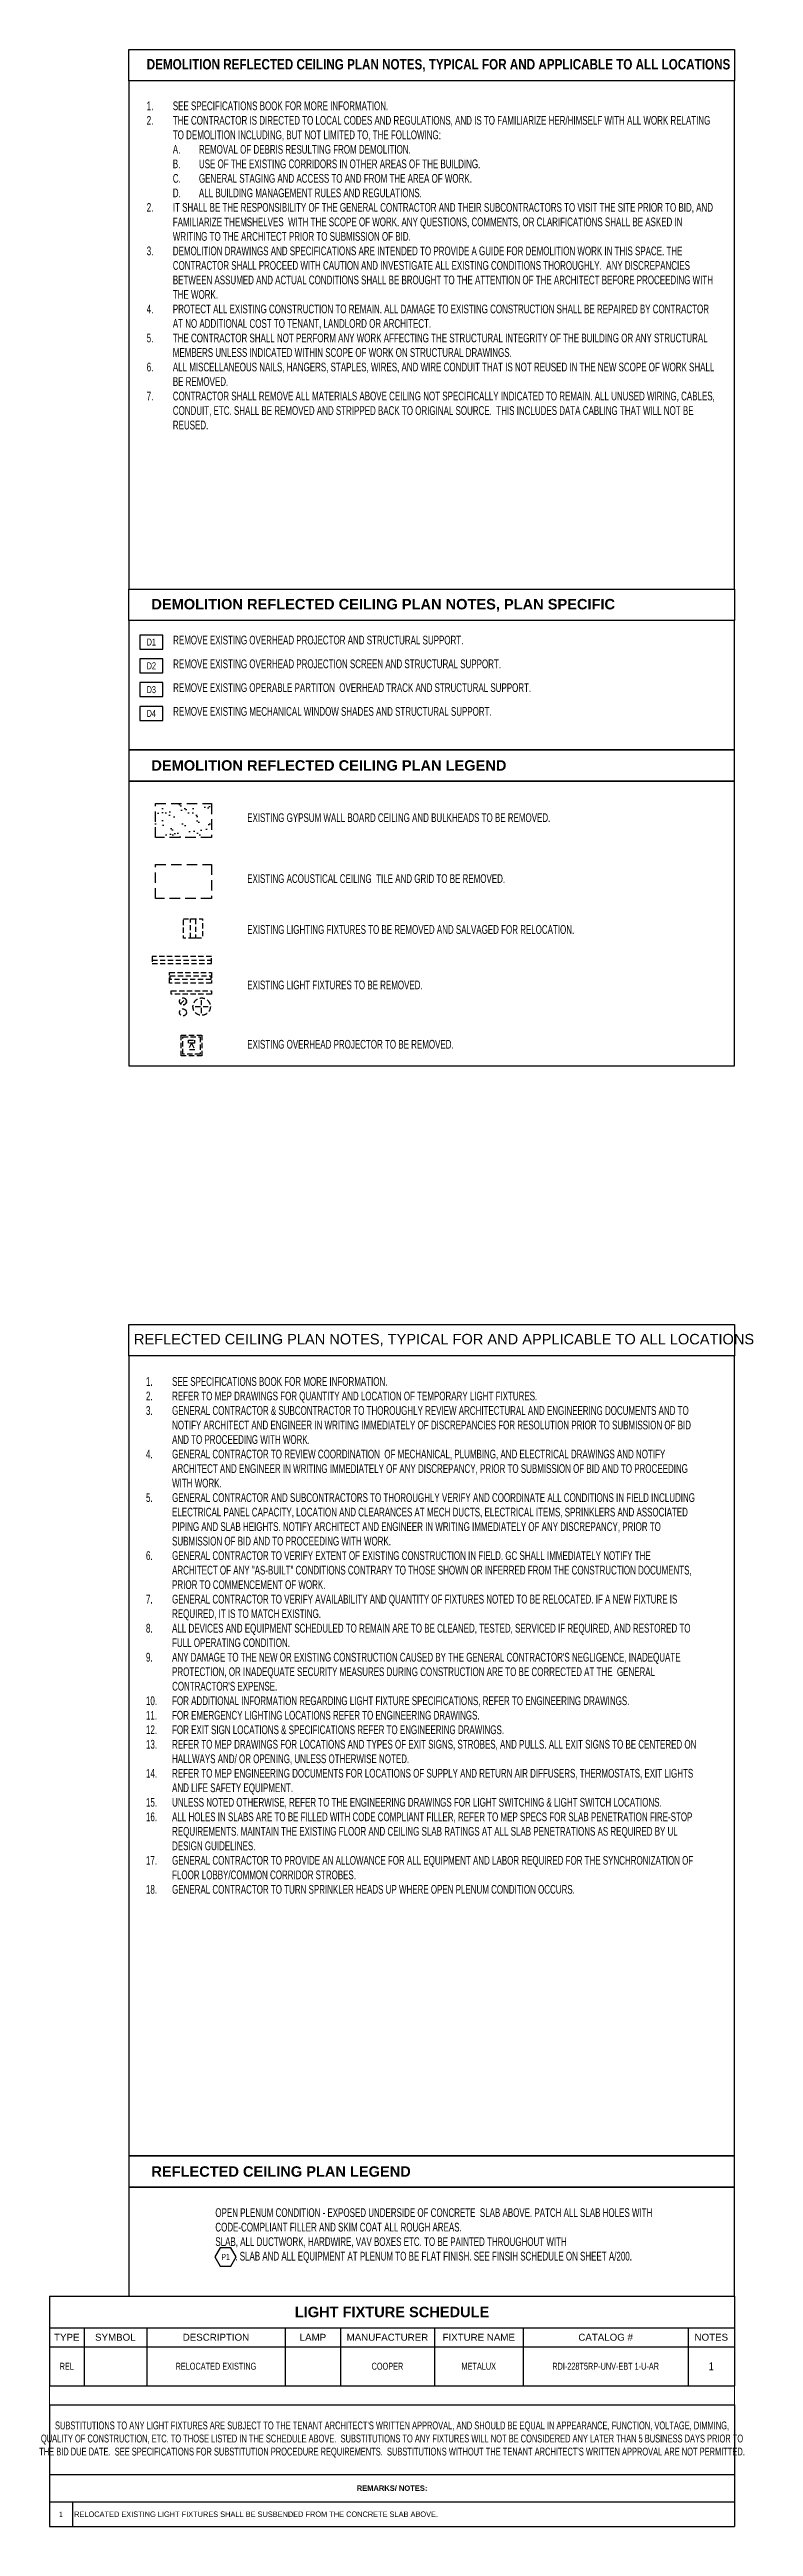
# Model space of a CAD drawing. Header units: inches. Extents: x -187 to 5780, y -1982 to 1065.
# Drawn here: x 4971 to 5780, y -1982 to 864 of the extents above; entities that cross this region are included whole.
import ezdxf
from ezdxf.enums import TextEntityAlignment as Align

# ---------------------------------------------------------------- set-up
doc = ezdxf.new("R2010")
doc.units = ezdxf.units.IN
doc.header["$LTSCALE"] = 96
doc.header["$MEASUREMENT"] = 0
doc.linetypes.add('HIDDEN2', pattern=[0.1875, 0.125, -0.0625])
doc.linetypes.add('HIDDEN4', pattern=[0.09375, 0.0625, -0.03125])
for name, color, linetype in [('A-Anno-Clng', 7, 'Continuous'), ('A-Anno-Demo', 7, 'Continuous'), ('A-Anno-FinF', 7, 'Continuous'), ('A-Anno-Flor', 7, 'Continuous'), ('A-Anno-PwrS', 7, 'Continuous'), ('A-Clng-Demo', 7, 'HIDDEN4'), ('A-Lite-Demo', 4, 'HIDDEN4'), ('Legend 300$0$A-Anno-PwrS', 7, 'Continuous')]:
    doc.layers.add(name, color=color, linetype=linetype)
doc.styles.add('OTJ_Title1', font='arialbd.ttf')
doc.styles.get("Standard").update_dxf_attribs({"font": 'ARIALN.TTF'})
doc.styles.add('XFINE_0', font='ARIALN.TTF', dxfattribs={"width": 0.8})
doc.styles.add('XFINE_1-8', font='ARIALN.TTF', dxfattribs={"width": 0.8, "height": 10})

# ---------------------------------------------------------------- blocks, each defined once
blk = doc.blocks.new('*T64')
at = {"color": 0, "linetype": 'ByBlock', "lineweight": -2, "transparency": 16777216}
for p, q in [((0, 0), (786.9, 0)), ((0, 0), (0, -103)), ((786.9, 0), (786.9, -103)), ((0, -36.3), (786.9, -36.3)), ((39.6, -36.3), (39.6, -103)), ((111.6, -36.3), (111.6, -103)), ((270.9, -36.3), (270.9, -103)), ((334.3, -36.3), (334.3, -103)), ((442.1, -36.3), (442.1, -103)), ((544.1, -36.3), (544.1, -103)), ((733.7, -36.3), (733.7, -103)), ((0, -57.9), (786.9, -57.9)), ((0, -103), (786.9, -103))]:
    blk.add_line(p, q, dxfattribs=at)
at = {"color": 0, "lineweight": -2, "transparency": 16777216}
for p, q in [((0, -124.6), (786.9, -124.6)), ((0, -124.6), (0, -204.6)), ((786.9, -124.6), (786.9, -204.6)), ((0, -204.6), (786.9, -204.6))]:
    blk.add_line(p, q, dxfattribs=at)
at = {"layer": 'DefPoints', "color": 8, "linetype": 'ByBlock', "lineweight": 0, "transparency": 16777216}
for p, q in [((0, -103), (0, -124.6)), ((786.9, -103), (786.9, -124.6))]:
    blk.add_line(p, q, dxfattribs=at)
at = {"color": 0, "transparency": 16777216, "attachment_point": 5}
for s, insert, char_height, width, style in [('{\\fSwis721 BT|b1|i0|c0|p34;LIGHT FIXTURE SCHEDULE}', (393.5, -18.1), 12, 777.341, 'OTJ_Title1'), ('{\\fSwis721 BT|b0|i0|c0|p34;TYPE}', (19.8, -47.1), 8, 29.952, 'OTJ_Title1'), ('{\\fSwis721 BT|b0|i0|c0|p34;SYMBOL}', (75.6, -47.1), 8, 62.4, 'OTJ_Title1'), ('{\\fSwis721 BT|b0|i0|c0|p34;DESCRIPTION}', (191.2, -47.1), 8, 149.711, 'OTJ_Title1'), ('{\\fSwis721 BT|b0|i0|c0|p34;LAMP}', (302.6, -47.1), 8, 53.859, 'OTJ_Title1'), ('{\\fSwis721 BT|b0|i0|c0|p34;MANUFACTURER}', (388.2, -47.1), 8, 98.201, 'OTJ_Title1'), ('{\\fSwis721 BT|b0|i0|c0|p34;FIXTURE NAME}', (493.1, -47.1), 8, 92.412, 'OTJ_Title1'), ('{\\fSwis721 BT|b0|i0|c0|p34;CATALOG #}', (638.9, -47.1), 8, 179.956, 'OTJ_Title1'), ('{\\fSwis721 BT|b0|i0|c0|p34;NOTES}', (760.3, -47.1), 8, 43.65, 'OTJ_Title1'), ('REL', (19.8, -80.4), 8, 29.952, 'XFINE_1-8'), ('RELOCATED EXISTING', (191.2, -80.4), 8, 149.711, 'XFINE_1-8'), ('COOPER', (388.2, -80.4), 8, 98.201, 'XFINE_1-8'), ('METALUX', (493.1, -80.4), 8, 92.412, 'XFINE_1-8'), ('RDI-228T5RP-UNV-EBT 1-U-AR', (638.9, -80.4), 8, 179.956, 'XFINE_1-8'), ("SUBSTITUTIONS TO ANY LIGHT FIXTURES ARE SUBJECT TO THE TENANT ARCHITECT'S WRITTEN APPROVAL, AND SHOULD BE EQUAL IN APPEARANCE, FUNCTION, VOLTAGE, DIMMING, QUALITY OF CONSTRUCTION, ETC. TO THOSE LISTED IN THE SCHEDULE ABOVE.  SUBSTITUTIONS TO ANY FIXTURES WILL NOT BE CONSIDERED ANY LATER THAN 5 BUSINESS DAYS PRIOR TO THE BID DUE DATE.  SEE SPECIFICATIONS FOR SUBSTITUTION PROCEDURE REQUIREMENTS.  SUBSTITUTIONS WITHOUT THE TENANT ARCHITECT'S WRITTEN APPROVAL ARE NOT PERMITTED.", (393.5, -164.6), 9, 777.341, 'XFINE_1-8')]:
    blk.add_mtext(s, dxfattribs=dict(at, insert=insert, char_height=char_height, width=width, style=style))
at = {"color": 0, "transparency": 16777216, "insert": (760.3, -80.4), "char_height": 9, "width": 43.65, "attachment_point": 5}
blk.add_mtext('1', dxfattribs=at)
blk = doc.blocks.new('*T65')
at = {"color": 0, "linetype": 'ByBlock', "lineweight": -2, "transparency": 16777216}
for p, q in [((0, 0), (786.9, 0)), ((0, 0), (0, -59.8)), ((786.9, 0), (786.9, -59.8)), ((0, -31.7), (786.9, -31.7)), ((26.2, -31.7), (26.2, -59.8)), ((0, -59.8), (786.9, -59.8))]:
    blk.add_line(p, q, dxfattribs=at)
at = {"color": 0, "transparency": 16777216, "attachment_point": 5}
for s, insert, char_height, width, style in [('REMARKS/ NOTES:', (393.5, -15.9), 6.188, 782.816, 'OTJ_Title1'), ('1', (13.1, -45.8), 6.19, 22.124, 'XFINE_1-8')]:
    blk.add_mtext(s, dxfattribs=dict(at, insert=insert, char_height=char_height, width=width, style=style))
at = {"color": 0, "transparency": 16777216, "insert": (28.3, -45.8), "char_height": 6.188, "width": 756.567, "attachment_point": 4}
blk.add_mtext('RELOCATED EXISTING LIGHT FIXTURES SHALL BE SUSBENDED FROM THE CONCRETE SLAB ABOVE.', dxfattribs=at)
blk = doc.blocks.new('multi-note')
at = {"color": 4}
blk.add_lwpolyline([(-1.67, -1), (1.67, -1), (1.67, 1), (-1.67, 1)], close=True, dxfattribs=at)
at = {"color": 0, "style": 'XFINE_0', "width": 0.8}
blk.add_attdef('MULTI-NOTE', text='', height=1, dxfattribs=at).set_placement((0, 0), align=Align.MIDDLE_CENTER)
blk = doc.blocks.new('Finish_Tag')
at = {"color": 4, "linetype": 'ByBlock', "lineweight": -2}
blk.add_lwpolyline([(1.74, 0), (0.87, 1.5), (-0.87, 1.5), (-1.74, 0), (-0.87, -1.5), (0.87, -1.5)], close=True, dxfattribs=at)
at = {"color": 0, "linetype": 'ByBlock', "lineweight": -2, "style": 'XFINE_0', "width": 0.8}
blk.add_attdef('FINISH_TAG', text='', height=1, dxfattribs=at).set_placement((0, 0), align=Align.MIDDLE)
blk = doc.blocks.new('screen')
blk.add_line((-34, 0), (34, 0))
blk.add_lwpolyline([(-34, -4), (34, -4), (34, 4), (-34, 4)], close=True)
blk = doc.blocks.new('PENDANT')
for p, q in [((-7.4, 0), (7.4, 0)), ((0, -7.4), (0, 7.4))]:
    blk.add_line(p, q)
blk.add_circle((0, 0), 10)
blk = doc.blocks.new('proj')
for points in [[(0, -24), (24, -24), (24, 0), (0, 0)], [(2, -22), (22, -22), (22, -2), (2, -2)], [(8.4, -18), (15.6, -18), (15.6, -14.6), (8.4, -14.6)]]:
    blk.add_lwpolyline(points, close=True)
for points in [[(12, -14.6), (8.2, -7.1)], [(15.8, -7.1), (8.2, -7.1)], [(12, -14.6), (15.8, -7.1)]]:
    blk.add_lwpolyline(points)

msp = doc.modelspace()

# ---------------------------------------------------------------- hatches: boundary and pattern name
at = {"layer": 'A-Clng-Demo'}
h = msp.add_hatch(dxfattribs=at)
h.set_pattern_fill('AR-SAND', color=256, scale=10, style=0)
h.set_pattern_definition([(37.5, (6764.01, -1062.9), (-0.62993, 19.26824), [0, -15.2, 0, -17, 0, -16.25]), (7.5, (6764.01, -1062.9), (17.69777, 28.22146), [0, -8.2, 0, -13.7, 0, -5.25]), (327.5, (6751.71, -1062.9), (31.14142, 0.05659), [0, -5, 0, -18, 0, -23.5]), (317.5, (6751.71, -1062.9), (30.06127, 8.77676), [0, -2.5, 0, -11.8, 0, -13.5])])
h.paths.add_polyline_path([(5157.01, -2.72), (5092.66, -2.72), (5092.66, -41.84), (5157.01, -41.84)])

# ---------------------------------------------------------------- linework, layer by layer
at = {"layer": 'A-Anno-PwrS', "color": 5}
for points in [[(5062, 863.5), (5758, 863.5), (5758, 827.5), (5062, 827.5)], [(5062, 243.49), (5758, 243.49), (5758, 827.5), (5062, 827.5)], [(5062, 243.49), (5758, 243.49), (5758, 207.49), (5062, 207.49)], [(5062, 58.93), (5758, 58.93), (5758, 207.49), (5062, 207.49)], [(5062, -304.19), (5758, -304.19), (5758, 22.93), (5062, 22.93)], [(5062, -601.09), (5758, -601.09), (5758, -637.09), (5062, -637.09)], [(5062, -1556.27), (5758, -1556.27), (5758, -637.09), (5062, -637.09)], [(5062, -1717.55), (5758, -1717.55), (5758, -1592.27), (5062, -1592.27)]]:
    msp.add_lwpolyline(points, close=True, dxfattribs=at)
at = {"layer": 'A-Clng-Demo', "linetype": 'HIDDEN2'}
for points in [[(5092.66, -2.72), (5157.01, -2.72), (5157.01, -41.84), (5092.66, -41.84)], [(5092.66, -72.71), (5157.01, -72.71), (5157.01, -111.84), (5092.66, -111.84)]]:
    msp.add_lwpolyline(points, close=True, dxfattribs=at)
at = {"layer": 'A-Lite-Demo', "flags": 128}
msp.add_lwpolyline([(5124.82, -135.23), (5146.82, -135.23), (5146.82, -157.23), (5124.82, -157.23)], close=True, dxfattribs=at)
msp.add_lwpolyline([(5124.82, -135.23), (5146.82, -135.23), (5146.82, -157.23), (5124.82, -157.23)], close=True, dxfattribs=at)
at = {"layer": 'A-Lite-Demo'}
for points in [[(5133.13, -135.23), (5138.63, -135.23), (5138.63, -157.23), (5133.13, -157.23)], [(5109.02, -196.86), (5157.02, -196.85), (5157.03, -208.85), (5109.03, -208.86)], [(5109.52, -200.66), (5156.52, -200.65), (5156.53, -204.65), (5109.53, -204.66)], [(5110.95, -217.9), (5156.99, -217.9), (5156.99, -221.56), (5110.95, -221.56)]]:
    msp.add_lwpolyline(points, close=True, dxfattribs=at)
at = {"layer": 'A-Lite-Demo', "flags": 128}
msp.add_lwpolyline([(5127.24, -232.78, 0.4142136), (5127.24, -227.13), (5121.58, -232.78, 0.4142136)], format="xyb", close=True, dxfattribs=at)
at = {"layer": 'A-Lite-Demo'}
for centre in [(5124.41, -229.95), (5124.39, -242.66)]:
    msp.add_circle(centre, 4, dxfattribs=at)
at = {"layer": 'Legend 300$0$A-Anno-PwrS', "color": 5}
for points in [[(5062, 22.93), (5758, 22.93), (5758, 58.93), (5062, 58.93)], [(5062, -1592.27), (5758, -1592.27), (5758, -1556.27), (5062, -1556.27)]]:
    msp.add_lwpolyline(points, close=True, dxfattribs=at)

# ---------------------------------------------------------------- block references
for name, p in [('*T64', (4971.06, -1717.55)), ('*T65', (4971.06, -1922.13))]:
    msp.add_blockref(name, p)
at = {"layer": 'A-Anno-Demo', "xscale": 8, "yscale": 8, "zscale": 8}
for p, values in [((5087.98, 182.84), {'MULTI-NOTE': 'D1'}), ((5087.98, 155.52), {'MULTI-NOTE': 'D2'}), ((5087.98, 128.19), {'MULTI-NOTE': 'D3'}), ((5087.98, 100.86), {'MULTI-NOTE': 'D4'})]:
    msp.add_blockref('multi-note', p, dxfattribs=at).add_auto_attribs(values)
at = {"layer": 'A-Anno-FinF', "xscale": 7, "yscale": 7, "zscale": 7}
msp.add_blockref('Finish_Tag', (5173.33, -1672.27), dxfattribs=at).add_auto_attribs({'FINISH_TAG': 'P1'})
at = {"layer": 'A-Lite-Demo'}
for name, p in [('screen', (5123.01, -182.43)), ('PENDANT', (5145.84, -235.98))]:
    msp.add_blockref(name, p, dxfattribs=at)
at = {"layer": 'A-Lite-Demo', "xscale": -1, "rotation": 180}
msp.add_blockref('proj', (5122.15, -292.65, 192), dxfattribs=at)

# ---------------------------------------------------------------- texts
at = {"layer": 'A-Anno-Clng'}
note = msp.add_mtext_static_columns([''] * 2, width=655.1796, gutter_width=0, height=0, dxfattribs=dict(at, insert=(5082.7, 803.85), char_height=10, attachment_point=1, style='XFINE_1-8'))
for column, words in zip([note] + note.columns.linked_columns, ['\\pi-30,l30,t30;1.^ISEE SPECIFICATIONS BOOK FOR MORE INFORMATION.\\P2.^ITHE CONTRACTOR IS DIRECTED TO LOCAL CODES AND REGULATIONS, AND IS TO FAMILIARIZE HER/HIMSELF WITH ALL WORK RELATING TO DEMOLITION INCLUDING, BUT NOT LIMITED TO, THE FOLLOWING:\\P\\pl60,t60;A.^IREMOVAL OF DEBRIS RESULTING FROM DEMOLITION.\\PB.^IUSE OF THE EXISTING CORRIDORS IN OTHER AREAS OF THE BUILDING.\\PC.^IGENERAL STAGING AND ACCESS TO AND FROM THE AREA OF WORK.\\PD.^IALL BUILDING MANAGEMENT RULES AND REGULATIONS.\\P\\pl30,t30;2.^IIT SHALL BE THE RESPONSIBILITY OF THE GENERAL CONTRACTOR AND THEIR SUBCONTRACTORS TO VISIT THE SITE PRIOR TO BID, AND FAMILIARIZE THEMSHELVES  WITH THE SCOPE OF WORK. ANY QUESTIONS, COMMENTS, OR CLARIFICATIONS SHALL BE ASKED IN WRITING TO THE ARCHITECT PRIOR TO SUBMISSION OF BID.\\P3.^IDEMOLITION DRAWINGS AND SPECIFICATIONS ARE INTENDED TO PROVIDE A GUIDE FOR DEMOLITION WORK IN THIS SPACE. THE CONTRACTOR SHALL PROCEED WITH CAUTION AND INVESTIGATE ALL EXISTING CONDITIONS THOROUGHLY.  ANY DISCREPANCIES BETWEEN ASSUMED AND ACTUAL CONDITIONS SHALL BE BROUGHT TO THE ATTENTION OF THE ARCHITECT BEFORE PROCEEDING WITH THE WORK.\\P4.^IPROTECT ALL EXISTING CONSTRUCTION TO REMAIN. ALL DAMAGE TO EXISTING CONSTRUCTION SHALL BE REPAIRED BY CONTRACTOR AT NO ADDITIONAL COST TO TENANT, LANDLORD OR ARCHITECT.\\P5.^ITHE CONTRACTOR SHALL NOT PERFORM ANY WORK AFFECTING THE STRUCTURAL INTEGRITY OF THE BUILDING OR ANY STRUCTURAL MEMBERS UNLESS INDICATED WITHIN SCOPE OF WORK ON STRUCTURAL DRAWINGS. \\P6.^IALL MISCELLANEOUS NAILS, HANGERS, STAPLES, WIRES, AND WIRE CONDUIT THAT IS NOT REUSED IN THE NEW SCOPE OF WORK SHALL BE REMOVED.\\P7.^ICONTRACTOR SHALL REMOVE ALL MATERIALS ABOVE CEILING NOT SPECIFICALLY INDICATED TO REMAIN. ALL UNUSED WIRING, CABLES, CONDUIT, ETC. SHALL BE REMOVED AND STRIPPED BACK TO ORIGINAL SOURCE.  THIS INCLUDES DATA CABLING THAT WILL NOT BE REUSED.\\P', '']):
    column.text = words
for s, insert, char_height, width, attachment_point, style in [('DEMOLITION REFLECTED CEILING PLAN NOTES, PLAN SPECIFIC', (5088.08, 225), 12, 584.8659, 4, 'OTJ_Title1'), ('DEMOLITION REFLECTED CEILING PLAN LEGEND', (5088.08, 41.01), 12, 584.8659, 4, 'OTJ_Title1'), ('{\\fSwis721 BT|b0|i0|c0|p34;REFLECTED CEILING PLAN NOTES, TYPICAL FOR AND APPLICABLE TO ALL LOCATIONS}', (5068.01, -619.09), 12, 741.0723, 4, 'OTJ_Title1'), ('REFLECTED CEILING PLAN LEGEND', (5088.08, -1574.27), 12, 473.8014, 4, 'OTJ_Title1'), ('OPEN PLENUM CONDITION - EXPOSED UNDERSIDE OF CONCRETE  SLAB ABOVE. PATCH ALL SLAB HOLES WITH CODE-COMPLIANT FILLER AND SKIM COAT ALL ROUGH AREAS.\\PSLAB, ALL DUCTWORK, HARDWIRE, VAV BOXES ETC. TO BE PAINTED THROUGHOUT WITH  \\P         . SLAB AND ALL EQUIPMENT AT PLENUM TO BE FLAT FINISH. SEE FINSIH SCHEDULE ON SHEET A/200.', (5161.56, -1616.42), 10, 573.1721, 1, 'XFINE_1-8')]:
    msp.add_mtext(s, dxfattribs=dict(at, insert=insert, char_height=char_height, width=width, attachment_point=attachment_point, style=style))
note = msp.add_mtext_static_columns([''] * 2, width=631.3513, gutter_width=0, height=0, dxfattribs=dict(at, insert=(5081.86, -661.63), char_height=10, attachment_point=1, style='XFINE_1-8'))
for column, words in zip([note] + note.columns.linked_columns, ['\\pi-30,l30,t30;1.^ISEE SPECIFICATIONS BOOK FOR MORE INFORMATION.\\P2.^IREFER TO MEP DRAWINGS FOR QUANTITY AND LOCATION OF TEMPORARY LIGHT FIXTURES.\\P3.^IGENERAL CONTRACTOR & SUBCONTRACTOR TO THOROUGHLY REVIEW ARCHITECTURAL AND ENGINEERING DOCUMENTS AND TO NOTIFY ARCHITECT AND ENGINEER IN WRITING IMMEDIATELY OF DISCREPANCIES FOR RESOLUTION PRIOR TO SUBMISSION OF BID AND TO PROCEEDING WITH WORK.\\P4.^IGENERAL CONTRACTOR TO REVIEW COORDINATION  OF MECHANICAL, PLUMBING, AND ELECTRICAL DRAWINGS AND NOTIFY ARCHITECT AND ENGINEER IN WRITING IMMEDIATELY OF ANY DISCREPANCY, PRIOR TO SUBMISSION OF BID AND TO PROCEEDING WITH WORK.\\P5.^IGENERAL CONTRACTOR AND SUBCONTRACTORS TO THOROUGHLY VERIFY AND COORDINATE ALL CONDITIONS IN FIELD INCLUDING ELECTRICAL PANEL CAPACITY, LOCATION AND CLEARANCES AT MECH DUCTS, ELECTRICAL ITEMS, SPRINKLERS AND ASSOCIATED PIPING AND SLAB HEIGHTS. NOTIFY ARCHITECT AND ENGINEER IN WRITING IMMEDIATELY OF ANY DISCREPANCY, PRIOR TO SUBMISSION OF BID AND TO PROCEEDING WITH WORK.\\P6.^IGENERAL CONTRACTOR TO VERIFY EXTENT OF EXISTING CONSTRUCTION IN FIELD. GC SHALL IMMEDIATELY NOTIFY THE ARCHITECT OF ANY "AS-BUILT" CONDITIONS CONTRARY TO THOSE SHOWN OR INFERRED FROM THE CONSTRUCTION DOCUMENTS, PRIOR TO COMMENCEMENT OF WORK.\\P7.^IGENERAL CONTRACTOR TO VERIFY AVAILABILITY AND QUANTITY OF FIXTURES NOTED TO BE RELOCATED. IF A NEW FIXTURE IS REQUIRED, IT IS TO MATCH EXISTING.\\P{\\A1;8.^IALL DEVICES AND EQUIPMENT SCHEDULED TO REMAIN ARE TO BE CLEANED, TESTED, SERVICED IF REQUIRED, AND RESTORED TO FULL OPERATING CONDITION. \\P}9.^IANY DAMAGE TO THE NEW OR EXISTING CONSTRUCTION CAUSED BY THE GENERAL CONTRACTOR\'S NEGLIGENCE, INADEQUATE PROTECTION, OR INADEQUATE SECURITY MEASURES DURING CONSTRUCTION ARE TO BE CORRECTED AT THE  GENERAL CONTRACTOR\'S EXPENSE.\\P10.^IFOR ADDITIONAL INFORMATION REGARDING LIGHT FIXTURE SPECIFICATIONS, REFER TO ENGINEERING DRAWINGS.\\P11.^IFOR EMERGENCY LIGHTING LOCATIONS REFER TO ENGINEERING DRAWINGS.\\P12.^IFOR EXIT SIGN LOCATIONS & SPECIFICATIONS REFER TO ENGINEERING DRAWINGS. \\P13.^IREFER TO MEP DRAWINGS FOR LOCATIONS AND TYPES OF EXIT SIGNS, STROBES, AND PULLS. ALL EXIT SIGNS TO BE CENTERED ON HALLWAYS AND/ OR OPENING, UNLESS OTHERWISE NOTED.\\P14.^IREFER TO MEP ENGINEERING DOCUMENTS FOR LOCATIONS OF SUPPLY AND RETURN AIR DIFFUSERS, THERMOSTATS, EXIT LIGHTS AND LIFE SAFETY EQUIPMENT.\\P15.^IUNLESS NOTED OTHERWISE, REFER TO THE ENGINEERING DRAWINGS FOR LIGHT SWITCHING & LIGHT SWITCH LOCATIONS.\\P16.^IALL HOLES IN SLABS ARE TO BE FILLED WITH CODE COMPLIANT FILLER, REFER TO MEP SPECS FOR SLAB PENETRATION FIRE-STOP REQUIREMENTS. MAINTAIN THE EXISTING FLOOR AND CEILING SLAB RATINGS AT ALL SLAB PENETRATIONS AS REQUIRED BY UL DESIGN GUIDELINES.\\P17.^IGENERAL CONTRACTOR TO PROVIDE AN ALLOWANCE FOR ALL EQUIPMENT AND LABOR REQUIRED FOR THE SYNCHRONIZATION OF FLOOR LOBBY/COMMON CORRIDOR STROBES.\\P18.^IGENERAL CONTRACTOR TO TURN SPRINKLER HEADS UP WHERE OPEN PLENUM CONDITION OCCURS. \\P\\P', '']):
    column.text = words
at = {"layer": 'A-Anno-Demo', "char_height": 10, "width": 526.4605, "attachment_point": 1, "style": 'XFINE_1-8'}
for s, insert in [('EXISTING GYPSUM WALL BOARD CEILING AND BULKHEADS TO BE REMOVED.', (5198.14, -13.92)), ('EXISTING ACOUSTICAL CEILING  TILE AND GRID TO BE REMOVED.', (5198.14, -83.91)), ('EXISTING LIGHTING FIXTURES TO BE REMOVED AND SALVAGED FOR RELOCATION.', (5198.14, -142.41)), ('EXISTING LIGHT FIXTURES TO BE REMOVED.', (5198.14, -206.1)), ('EXISTING OVERHEAD PROJECTOR TO BE REMOVED.', (5198.14, -274.26))]:
    msp.add_mtext(s, dxfattribs=dict(at, insert=insert))
at = {"layer": 'A-Anno-Flor', "style": 'OTJ_Title1', "width": 0.8}
msp.add_text('DEMOLITION REFLECTED CEILING PLAN NOTES, TYPICAL FOR AND APPLICABLE TO ALL LOCATIONS', height=12, dxfattribs=at).set_placement((5082.7, 840.61))
at = {"layer": 'Legend 300$0$A-Anno-PwrS', "char_height": 10, "width": 568.4444, "attachment_point": 1, "style": 'XFINE_1-8'}
for s, insert in [('REMOVE EXISTING OVERHEAD PROJECTOR AND STRUCTURAL SUPPORT.', (5113.03, 190.12)), ('REMOVE EXISTING OVERHEAD PROJECTION SCREEN AND STRUCTURAL SUPPORT.', (5113.03, 162.79)), ('REMOVE EXISTING OPERABLE PARTITON  OVERHEAD TRACK AND STRUCTURAL SUPPORT.', (5113.03, 135.46)), ('REMOVE EXISTING MECHANICAL WINDOW SHADES AND STRUCTURAL SUPPORT.', (5113.03, 108.14))]:
    msp.add_mtext(s, dxfattribs=dict(at, insert=insert))

doc.saveas('drawing.dxf')
